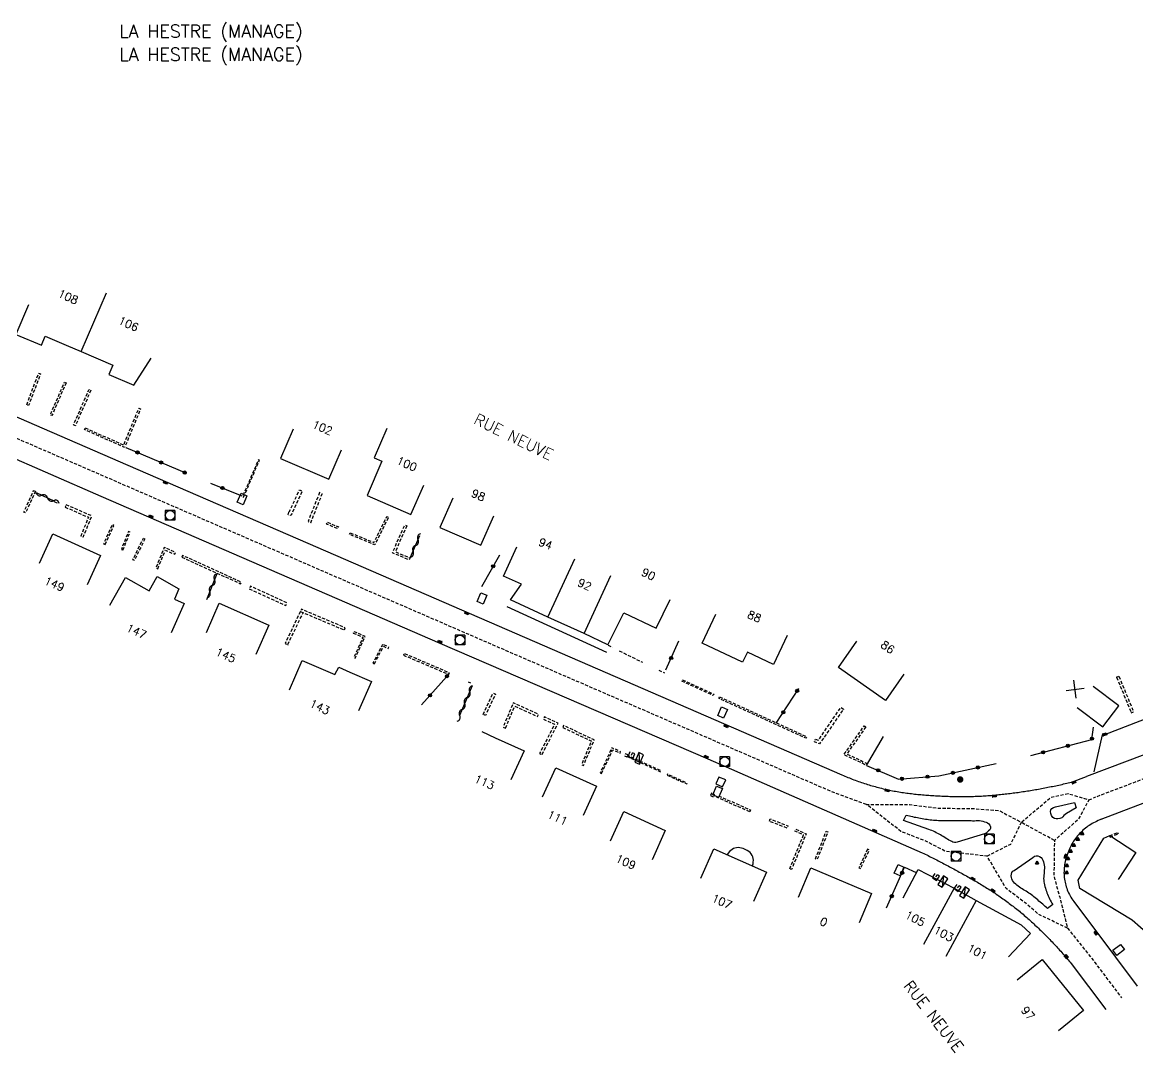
# Model space of a CAD drawing. Header units: millimetres. Extents: x 119599 to 140000, y 124063 to 129001.
# Drawn here: x 139496.2 to 139670.5, y 128592.2 to 128753.1 of the extents above; entities that cross this region are included whole.
import ezdxf
from ezdxf.enums import TextEntityAlignment as Align

# ---------------------------------------------------------------- set-up
doc = ezdxf.new("R2010")
doc.units = ezdxf.units.MM
doc.linetypes.add('DASHED', pattern=[0.75, 0.5, -0.25])
doc.layers.get('0').update_dxf_attribs({"linetype": 'CONTINUOUS'})
for name, color, linetype in [('W0001', 6, 'DASHED'), ('W0008', 7, 'CONTINUOUS'), ('W0017', 7, 'CONTINUOUS'), ('W0100', 7, 'CONTINUOUS'), ('W0112', 1, 'DASHED'), ('W0310', 3, 'CONTINUOUS'), ('W0322', 7, 'CONTINUOUS'), ('W0400', 7, 'CONTINUOUS'), ('W0420', 7, 'CONTINUOUS'), ('W0432', 7, 'CONTINUOUS'), ('W0851', 7, 'CONTINUOUS'), ('W0980', 7, 'CONTINUOUS'), ('W0989', 7, 'CONTINUOUS'), ('W0991', 7, 'CONTINUOUS'), ('W1102', 7, 'CONTINUOUS'), ('W1471', 7, 'CONTINUOUS'), ('W1473', 7, 'CONTINUOUS')]:
    doc.layers.add(name, color=color, linetype=linetype)
doc.styles.get("Standard").update_dxf_attribs({"font": 'romans.shx', "width": 0.85})

# ---------------------------------------------------------------- blocks, each defined once
blk = doc.blocks.new('t991o')
at = {"color": 0, "linetype": 'Continuous'}
for p, q in [((-1, 1), (1, -1)), ((-1, -1), (1, 1))]:
    blk.add_line(p, q, dxfattribs=at)
blk = doc.blocks.new('T400')
for p, q in [((-0.15, 0.3), (0.15, 0.3)), ((-0.15, -0.25), (-0.15, 0.3)), ((-0.15, 0.15), (0.15, 0.15)), ((-0.15, 0), (0.15, 0)), ((0.15, 0.3), (0.15, -0.25)), ((-0.15, -0.15), (0.15, -0.15)), ((-0.15, -0.25), (-0.15, -0.3)), ((-0.15, -0.3), (0.15, -0.3)), ((0.15, -0.3), (0.15, -0.25))]:
    blk.add_line(p, q)
blk = doc.blocks.new('T420')
for p, q in [((0.75, 0.75), (-0.75, 0.75)), ((-0.75, 0.75), (-0.75, -0.75)), ((0.75, 0.75), (0.75, -0.75)), ((0.75, -0.75), (-0.75, -0.75))]:
    blk.add_line(p, q)
blk.add_ellipse((0, 0), major_axis=(-0.53, 0.53), ratio=1, start_param=3.926991, end_param=10.210176)
blk = doc.blocks.new('T432')
at = {"flags": 128}
for points in [[(-0.4, 2.1), (-0.4, 1.3)], [(-0.39, 2.1), (0.41, 2.1)], [(0.8, 0.8), (-0.8, 0.8)], [(-0.8, 0.8), (-0.8, 0)], [(0.8, 0.8), (-0.8, 0)], [(-0.8, 0), (0.8, 0)], [(-0.4, 1.3), (0.4, 1.3)], [(0, 1.7), (0.4, 1.7)], [(0.4, 1.3), (0.4, 1.7)], [(0.8, 0), (0.8, 0.8)]]:
    blk.add_lwpolyline(points, dxfattribs=at)
blk = doc.blocks.new('T1471')
at = {"color": 0, "linetype": 'Continuous', "flags": 128}
blk.add_lwpolyline([(-0.75, -0.5), (-0.75, 0.5), (0.75, 0.5), (0.75, -0.5), (-0.75, -0.5)], dxfattribs=at)
blk = doc.blocks.new('T851')
for p, q in [((-0.25, -0.15), (0, 0.32)), ((0, 0.32), (0.25, -0.15)), ((-0.25, -0.15), (0.25, -0.15))]:
    blk.add_line(p, q)
for major_axis in [(-0.106, 0.106), (-0.0354, 0.0354), (-0.0236, 0.0236)]:
    blk.add_ellipse((0, 0), major_axis=major_axis, ratio=1, start_param=3.926991, end_param=10.210176)
blk = doc.blocks.new('t322o')
at = {"color": 0, "linetype": 'Continuous'}
for radius in [0.25, 0.15]:
    blk.add_circle((0, 0), radius, dxfattribs=at)
blk = doc.blocks.new('t310o')
at = {"color": 0, "linetype": 'Continuous'}
for centre, start, end in [((-0.5, 0.38), 216.8699, 323.1304), ((0.5, -0.37), 36.8699, 143.1303)]:
    blk.add_arc(centre, 0.625, start, end, dxfattribs=at)
blk = doc.blocks.new('T1473')
at = {"color": 0, "linetype": 'Continuous', "const_width": 0.5, "flags": 128}
blk.add_lwpolyline([(-0.25, 0, 1), (0.25, 0, 1)], format="xyb", close=True, dxfattribs=at)

msp = doc.modelspace()

# ---------------------------------------------------------------- linework, layer by layer
at = {"layer": 'W0001'}
msp.add_line((139688.42, 128641.39), (139663.67, 128631.96), dxfattribs=at)
at = {"layer": 'W0001', "flags": 128}
for points in [[(139244.94, 128682.98), (139265.49, 128688.56), (139302.8, 128699.36), (139343.16, 128711.04), (139366.21, 128717.68), (139375.33, 128719.56), (139382.97, 128720.63), (139390.64, 128721.23), (139400.05, 128721.19), (139405.41, 128720.74), (139414.08, 128719.59), (139420.06, 128718.51), (139428.53, 128715.9), (139437.88, 128713.01), (139490.72, 128690.14), (139553.33, 128663), (139571.78, 128655), (139588.89, 128647.6), (139601.6, 128642.1), (139622.8, 128632.9), (139628.16, 128630.94)], [(139657.49, 128625.3), (139652.32, 128628.13), (139656.94, 128632.05), (139659.63, 128632.64), (139662.88, 128631.65), (139661.21, 128628.55), (139659.63, 128627.2), (139657.49, 128625.3), (139657.45, 128622.33), (139657.41, 128619.72), (139658.33, 128616.45), (139659.54, 128611.62), (139655.08, 128613.72), (139653.06, 128615.44), (139649.98, 128617.8), (139646.97, 128622.85), (139640.49, 128623.59), (139637.51, 128625.15), (139633.49, 128626.73), (139628.16, 128630.94), (139634.86, 128630.91), (139639.43, 128630.35), (139644.8, 128630.29), (139648.87, 128629.99), (139652.32, 128628.13), (139650.63, 128624.7), (139646.97, 128622.85)], [(139662.88, 128631.65), (139663.67, 128631.96)], [(139659.54, 128611.62), (139663.76, 128606.32), (139667.99, 128600.72)]]:
    msp.add_lwpolyline(points, dxfattribs=at)
at = {"layer": 'W0008', "flags": 128}
for points in [[(139458.85, 128707.28), (139512.76, 128683.93), (139540.88, 128671.72), (139624.3, 128635.55), (139624.53, 128635.45), (139624.76, 128635.35), (139624.99, 128635.26), (139625.22, 128635.16), (139625.46, 128635.07), (139625.69, 128634.97), (139625.92, 128634.88), (139626.16, 128634.79), (139626.39, 128634.7), (139626.63, 128634.62), (139626.87, 128634.53), (139627.1, 128634.45), (139627.34, 128634.37), (139627.58, 128634.29), (139627.82, 128634.21), (139628.06, 128634.13), (139628.3, 128634.06), (139628.54, 128633.98), (139628.78, 128633.91), (139629.02, 128633.84), (139629.26, 128633.77), (139629.5, 128633.71), (139629.74, 128633.64), (139629.99, 128633.58), (139630.23, 128633.51), (139630.47, 128633.45), (139630.72, 128633.39), (139630.96, 128633.34), (139631.21, 128633.28), (139631.46, 128633.23), (139631.7, 128633.17), (139631.95, 128633.12), (139632.19, 128633.07), (139632.44, 128633.03), (139632.69, 128632.98), (139632.93, 128632.94), (139633.18, 128632.9), (139633.43, 128632.86), (139633.67, 128632.82), (139633.92, 128632.78), (139634.17, 128632.74), (139634.42, 128632.71), (139634.66, 128632.68), (139634.91, 128632.65), (139635.16, 128632.62), (139635.41, 128632.59), (139635.66, 128632.56), (139635.91, 128632.53), (139636.16, 128632.51), (139636.4, 128632.48), (139636.65, 128632.46), (139636.9, 128632.44), (139637.15, 128632.42), (139637.4, 128632.4), (139637.65, 128632.38), (139637.9, 128632.36), (139638.15, 128632.34), (139638.4, 128632.33), (139638.65, 128632.31), (139638.9, 128632.3), (139639.15, 128632.28), (139639.4, 128632.27), (139639.65, 128632.26), (139639.9, 128632.24), (139640.15, 128632.23), (139640.4, 128632.22), (139640.65, 128632.21), (139640.89, 128632.2), (139641.14, 128632.19), (139641.39, 128632.18), (139641.64, 128632.18), (139641.89, 128632.17), (139642.14, 128632.17), (139642.38, 128632.17), (139642.63, 128632.16), (139642.88, 128632.16), (139643.13, 128632.16), (139643.38, 128632.16), (139643.62, 128632.16), (139643.87, 128632.17), (139644.12, 128632.17), (139644.37, 128632.18), (139644.61, 128632.18), (139644.86, 128632.19), (139645.11, 128632.2), (139645.36, 128632.21), (139645.61, 128632.22), (139645.85, 128632.23), (139646.1, 128632.24), (139646.35, 128632.26), (139646.6, 128632.27), (139646.84, 128632.29), (139647.09, 128632.31), (139647.34, 128632.33), (139647.59, 128632.35), (139647.84, 128632.37), (139648.08, 128632.39), (139648.33, 128632.41), (139648.58, 128632.44), (139648.83, 128632.46), (139649.08, 128632.49), (139649.33, 128632.52), (139649.58, 128632.54), (139649.82, 128632.57), (139650.07, 128632.6), (139650.32, 128632.63), (139650.57, 128632.66), (139650.82, 128632.69), (139651.06, 128632.72), (139651.31, 128632.76), (139651.56, 128632.79), (139651.81, 128632.82), (139652.05, 128632.86), (139652.3, 128632.89), (139652.55, 128632.93), (139652.8, 128632.97), (139653.04, 128633), (139653.29, 128633.04), (139653.54, 128633.08), (139653.78, 128633.12), (139654.03, 128633.16), (139654.27, 128633.2), (139654.52, 128633.25), (139654.77, 128633.29), (139655.01, 128633.33), (139655.26, 128633.38), (139655.5, 128633.42), (139655.75, 128633.47), (139655.99, 128633.51), (139656.24, 128633.56), (139656.48, 128633.61), (139656.73, 128633.66), (139656.97, 128633.71), (139657.22, 128633.76), (139657.46, 128633.81), (139657.71, 128633.86), (139657.95, 128633.91), (139658.2, 128633.96), (139658.44, 128634.02), (139658.69, 128634.07), (139658.93, 128634.13), (139659.17, 128634.18), (139659.42, 128634.24), (139659.66, 128634.3), (139659.9, 128634.36), (139660.15, 128634.42), (139662.52, 128635.31)], [(139492.73, 128685.95), (139508.54, 128679.08), (139561.46, 128656.14), (139603.35, 128638.06), (139606.19, 128636.81), (139636.86, 128623.38), (139637.09, 128623.27), (139637.31, 128623.16), (139637.54, 128623.05), (139637.76, 128622.94), (139637.99, 128622.82), (139638.21, 128622.71), (139638.43, 128622.6), (139638.66, 128622.48), (139638.88, 128622.37), (139639.1, 128622.26), (139639.33, 128622.14), (139639.55, 128622.03), (139639.77, 128621.91), (139639.99, 128621.79), (139640.22, 128621.68), (139640.44, 128621.56), (139640.66, 128621.44), (139640.88, 128621.33), (139641.1, 128621.21), (139641.32, 128621.09), (139641.54, 128620.97), (139641.76, 128620.85), (139641.98, 128620.73), (139642.2, 128620.61), (139642.42, 128620.49), (139642.64, 128620.37), (139642.86, 128620.25), (139643.08, 128620.13), (139643.3, 128620.01), (139643.52, 128619.88), (139643.74, 128619.76), (139643.96, 128619.64), (139644.18, 128619.51), (139644.39, 128619.39), (139644.61, 128619.26), (139644.82, 128619.14), (139645.04, 128619.02), (139645.26, 128618.89), (139645.47, 128618.77), (139645.69, 128618.64), (139645.9, 128618.52), (139646.11, 128618.39), (139646.33, 128618.26), (139646.54, 128618.13), (139646.75, 128618.01), (139646.96, 128617.87), (139647.17, 128617.74), (139647.38, 128617.61), (139647.59, 128617.48), (139647.8, 128617.34), (139648.01, 128617.2), (139648.22, 128617.07), (139648.42, 128616.93), (139648.63, 128616.78), (139648.83, 128616.64), (139649.04, 128616.5), (139649.24, 128616.35), (139649.44, 128616.21), (139649.64, 128616.06), (139649.85, 128615.91), (139650.05, 128615.77), (139650.25, 128615.62), (139650.45, 128615.47), (139650.65, 128615.32), (139650.85, 128615.17), (139651.04, 128615.02), (139651.24, 128614.86), (139651.44, 128614.71), (139651.63, 128614.55), (139651.83, 128614.4), (139652.02, 128614.24), (139652.21, 128614.08), (139652.41, 128613.93), (139652.6, 128613.77), (139652.79, 128613.6), (139652.98, 128613.44), (139653.17, 128613.28), (139653.35, 128613.11), (139653.54, 128612.95), (139653.73, 128612.78), (139653.91, 128612.61), (139654.1, 128612.45), (139654.28, 128612.28), (139654.46, 128612.1), (139654.65, 128611.93), (139654.83, 128611.76), (139655.01, 128611.59), (139655.19, 128611.42), (139655.37, 128611.24), (139655.55, 128611.07), (139655.73, 128610.89), (139655.9, 128610.71), (139656.08, 128610.54), (139656.26, 128610.36), (139656.43, 128610.18), (139656.61, 128610), (139656.78, 128609.82), (139656.95, 128609.64), (139657.13, 128609.46), (139657.3, 128609.28), (139657.47, 128609.1), (139657.64, 128608.91), (139657.81, 128608.73), (139657.98, 128608.55), (139658.15, 128608.36), (139658.31, 128608.18), (139658.48, 128607.99), (139658.65, 128607.8), (139658.81, 128607.61), (139658.97, 128607.43), (139659.14, 128607.24), (139659.3, 128607.05), (139659.46, 128606.86), (139659.62, 128606.66), (139659.79, 128606.47), (139659.95, 128606.28), (139660.11, 128606.09), (139665.55, 128598.88)], [(139664.82, 128628.61), (139664.82, 128628.61), (139664.82, 128628.61), (139664.57, 128628.51), (139664.32, 128628.4), (139664.08, 128628.29), (139663.84, 128628.18), (139663.61, 128628.06), (139663.39, 128627.93), (139663.17, 128627.8), (139662.95, 128627.66), (139662.74, 128627.52), (139662.54, 128627.37), (139662.34, 128627.22), (139662.14, 128627.06), (139661.96, 128626.9), (139661.77, 128626.73), (139661.6, 128626.56), (139661.42, 128626.38), (139661.26, 128626.2), (139661.1, 128626.01), (139660.94, 128625.82), (139660.79, 128625.62), (139660.64, 128625.41), (139660.5, 128625.2), (139660.37, 128624.99), (139660.24, 128624.77), (139660.12, 128624.54), (139660, 128624.31), (139659.89, 128624.08), (139659.78, 128623.84), (139659.68, 128623.59), (139659.58, 128623.34), (139659.49, 128623.08), (139659.4, 128622.82), (139659.32, 128622.56), (139659.25, 128622.3), (139659.19, 128622.04), (139659.14, 128621.78), (139659.09, 128621.52), (139659.06, 128621.27), (139659.03, 128621.01), (139659.01, 128620.76), (139659, 128620.51), (139658.99, 128620.26), (139659, 128620.01), (139659.01, 128619.76), (139659.04, 128619.51), (139659.07, 128619.27), (139659.1, 128619.02), (139659.15, 128618.78), (139659.21, 128618.54), (139659.27, 128618.3), (139659.34, 128618.06), (139659.42, 128617.83), (139659.51, 128617.59), (139659.61, 128617.36), (139659.72, 128617.12), (139659.83, 128616.89), (139659.95, 128616.66), (139660.08, 128616.43), (139660.22, 128616.2), (139660.37, 128615.98), (139660.53, 128615.75), (139667.02, 128607.06), (139670.42, 128602.56)]]:
    msp.add_lwpolyline(points, dxfattribs=at)
at = {"layer": 'W0008'}
for points in [[(139663.73, 128636.01), (139665.01, 128641.78), (139665.35, 128641.88), (139680.34, 128647.64), (139694.8, 128653.11), (139702.28, 128655.9), (139706.62, 128652.26)], [(139664.82, 128628.61), (139687.02, 128637.12), (139713.72, 128647.26), (139718.3, 128648.94), (139721.13, 128649.79), (139722.26, 128650.06)], [(139674.78, 128639.94), (139662.52, 128635.31)]]:
    msp.add_lwpolyline(points, dxfattribs=at)
at = {"layer": 'W0008', "flags": 128}
for points in [[(139659.39, 128629.54), (139659.17, 128629.37), (139658.96, 128629.19), (139658.82, 128629), (139658.63, 128628.85), (139658.33, 128628.76), (139658.04, 128628.69), (139657.76, 128628.67), (139657.5, 128628.73), (139657.26, 128628.89), (139657.05, 128629.19), (139656.92, 128629.53), (139656.89, 128629.82), (139656.94, 128630.07), (139657.1, 128630.28), (139657.34, 128630.44), (139657.68, 128630.56), (139660.63, 128631.21), (139660.9, 128630.38)], [(139646.7, 128626.37), (139646.55, 128626.32), (139642.3, 128625.03), (139642.08, 128624.98), (139641.86, 128624.99), (139641.65, 128625.05), (139641.46, 128625.14), (139641.24, 128625.25), (139641.01, 128625.37), (139640.79, 128625.5), (139640.58, 128625.63), (139640.36, 128625.76), (139640.14, 128625.9), (139639.93, 128626.03), (139639.71, 128626.16), (139639.49, 128626.29), (139639.26, 128626.41), (139639.04, 128626.52), (139638.81, 128626.63), (139638.58, 128626.74), (139638.35, 128626.84), (139638.11, 128626.93), (139637.88, 128627.03), (139633.94, 128628.41), (139634.34, 128629.27), (139634.58, 128629.21), (139634.83, 128629.15), (139635.08, 128629.09), (139635.33, 128629.03), (139635.58, 128628.97), (139635.83, 128628.92), (139636.08, 128628.87), (139636.33, 128628.82), (139636.58, 128628.77), (139636.83, 128628.73), (139637.08, 128628.69), (139637.34, 128628.65), (139637.59, 128628.61), (139637.84, 128628.57), (139638.1, 128628.54), (139638.35, 128628.51), (139638.6, 128628.49), (139638.86, 128628.46), (139639.11, 128628.45), (139639.37, 128628.43), (139639.62, 128628.42), (139639.88, 128628.42), (139640.13, 128628.42), (139642.82, 128628.43), (139643.06, 128628.43), (139643.3, 128628.43), (139643.53, 128628.43), (139643.77, 128628.42), (139644.01, 128628.42), (139644.25, 128628.41), (139644.48, 128628.4), (139644.72, 128628.39), (139644.99, 128628.39), (139645.26, 128628.4), (139645.53, 128628.41), (139645.8, 128628.4), (139646.06, 128628.37), (139646.33, 128628.3), (139646.57, 128628.22), (139646.81, 128628.14), (139647.03, 128628.04), (139647.23, 128627.91), (139647.39, 128627.72), (139647.51, 128627.46), (139647.53, 128627.18), (139647.43, 128626.96), (139647.22, 128626.79), (139646.81, 128626.46)], [(139656.24, 128614.84), (139656.05, 128615.01), (139655.86, 128615.18), (139655.66, 128615.34), (139655.47, 128615.51), (139655.28, 128615.68), (139655.08, 128615.84), (139654.89, 128616.01), (139654.69, 128616.17), (139654.49, 128616.33), (139654.3, 128616.49), (139654.1, 128616.65), (139653.9, 128616.82), (139653.7, 128616.96), (139653.5, 128617.1), (139653.29, 128617.24), (139653.08, 128617.37), (139652.87, 128617.49), (139652.66, 128617.62), (139652.44, 128617.75), (139652.23, 128617.88), (139652.03, 128618.01), (139651.83, 128618.16), (139651.63, 128618.31), (139651.45, 128618.47), (139651.28, 128618.65), (139651.12, 128618.85), (139650.97, 128619.06), (139650.85, 128619.29), (139650.77, 128619.54), (139650.74, 128619.79), (139650.77, 128620.05), (139650.86, 128620.29), (139651.01, 128620.49), (139651.22, 128620.64), (139654.13, 128622.67), (139654.37, 128622.84), (139654.63, 128622.92), (139654.9, 128622.91), (139655.18, 128622.81), (139655.42, 128622.65), (139655.58, 128622.44), (139655.69, 128622.21), (139655.78, 128621.95), (139655.85, 128621.69), (139655.9, 128621.43), (139655.93, 128621.18), (139655.93, 128620.92), (139655.92, 128620.67), (139655.89, 128620.41), (139655.87, 128620.15), (139655.84, 128619.9), (139655.82, 128619.64), (139655.81, 128619.38), (139655.82, 128619.13), (139655.85, 128618.87), (139655.9, 128618.62), (139655.96, 128618.36), (139656.02, 128618.11), (139656.09, 128617.87), (139656.16, 128617.62), (139656.24, 128617.38), (139656.33, 128617.14), (139656.42, 128616.9), (139656.52, 128616.66), (139656.62, 128616.43), (139656.73, 128616.19), (139656.85, 128615.96), (139656.97, 128615.74), (139657.1, 128615.51), (139657.23, 128615.29), (139656.43, 128614.67)]]:
    msp.add_lwpolyline(points, close=True, dxfattribs=at)
at = {"layer": 'W0017', "flags": 128}
msp.add_lwpolyline([(139571.97, 128661.87), (139587.52, 128654.73)], dxfattribs=at)
at = {"layer": 'W0100', "flags": 128}
for points in [[(139497.21, 128708.95), (139495.24, 128704.35), (139499.23, 128702.64), (139499.84, 128704.05), (139503.08, 128702.66), (139505.45, 128701.65), (139510.37, 128699.54), (139509.75, 128698.1), (139513.67, 128696.41), (139516.36, 128700.63)], [(139538.58, 128689.57), (139536.6, 128684.98), (139544.14, 128681.73), (139546.12, 128686.32)], [(139553.19, 128689.65), (139551.21, 128685.05), (139552.41, 128684.54), (139550.12, 128679.19), (139556.96, 128676.21), (139558.96, 128680.8)], [(139563.5, 128678.79), (139561.5, 128674.21), (139567.9, 128671.42), (139569.9, 128676)], [(139498.95, 128668.63), (139501.03, 128673.18), (139508.45, 128669.79), (139506.37, 128665.25)], [(139587.72, 128655.87), (139584.01, 128657.61), (139578.37, 128660.2), (139572.52, 128662.91), (139574.22, 128665.35), (139571.45, 128666.59), (139573.49, 128671.15)], [(139509.92, 128662.05), (139512.38, 128666.4), (139516.06, 128664.31), (139517.32, 128666.52), (139520.71, 128664.6), (139520, 128663), (139521.52, 128662.32), (139519.48, 128657.76)], [(139587.74, 128655.85), (139590.22, 128660.87), (139595.28, 128658.44), (139597.44, 128662.95)], [(139525, 128657.78), (139527.03, 128662.35), (139534.75, 128658.91), (139532.71, 128654.34)], [(139615.72, 128657.34), (139613.61, 128652.8), (139609.54, 128654.7), (139608.79, 128653.15), (139602.48, 128656.13), (139604.62, 128660.65)], [(139633.99, 128651.27), (139631.12, 128647.18), (139623.75, 128652.34), (139626.61, 128656.44)], [(139537.99, 128648.85), (139539.99, 128653.43), (139545.07, 128651.21), (139545.7, 128652.39), (139547.41, 128651.61), (139550.78, 128650.12), (139548.76, 128645.54)], [(139568.02, 128642.3), (139570.13, 128641.35), (139574.63, 128639.33), (139572.58, 128634.77)], [(139577.52, 128632.11), (139579.59, 128636.66), (139585.95, 128633.77), (139583.87, 128629.22)], [(139588.13, 128625.25), (139590.2, 128629.81), (139596.7, 128626.85), (139594.63, 128622.3)], [(139676.84, 128613.2), (139673.55, 128609.43), (139669.63, 128612.85), (139661.48, 128617.82), (139661.19, 128619.11), (139665.19, 128625.69), (139666.16, 128626.06), (139670.2, 128623.41), (139667.45, 128619.23)], [(139610.32, 128621.31), (139610.41, 128621.63), (139610.45, 128621.94), (139610.46, 128622.22), (139610.44, 128622.49), (139610.37, 128622.74), (139610.27, 128622.98), (139610.13, 128623.2), (139609.95, 128623.4), (139609.73, 128623.59), (139609.47, 128623.76), (139609.18, 128623.91), (139608.89, 128624.03), (139608.61, 128624.12), (139608.34, 128624.17), (139608.08, 128624.19), (139607.83, 128624.17), (139607.59, 128624.11), (139607.36, 128624.03), (139607.14, 128623.9), (139606.93, 128623.75), (139606.73, 128623.56), (139606.55, 128623.33), (139606.37, 128623.07)], [(139602.24, 128619.43), (139604.27, 128624), (139612.51, 128620.33), (139610.48, 128615.77)], [(139617.49, 128616.45), (139619.45, 128621.05), (139628.93, 128617.02), (139626.98, 128612.42)], [(139633.89, 128616.35), (139636.21, 128620.78), (139641.81, 128617.84), (139645.28, 128615.95), (139652.29, 128612.15), (139653.74, 128610.8), (139650.33, 128607.14)], [(139651.7, 128603.55), (139655.59, 128606.7), (139662.02, 128598.73), (139658.13, 128595.59)]]:
    msp.add_lwpolyline(points, dxfattribs=at)
at = {"layer": 'W0100'}
msp.add_lwpolyline([(139661.06, 128646.07), (139665.04, 128643.04), (139667.54, 128646.32), (139663.57, 128649.35)], dxfattribs=at)
at = {"layer": 'W0100', "flags": 128}
msp.add_lwpolyline([(139605.09, 128635.21), (139604.6, 128634.15), (139605.66, 128633.66), (139606.14, 128634.75)], close=True, dxfattribs=at)
at = {"layer": 'W0112'}
for p, q in [((139667.22, 128650.79), (139669.51, 128645.23)), ((139669.51, 128645.23), (139669.86, 128645.4)), ((139666.12, 128626.04), (139666.18, 128625.83)), ((139666.18, 128625.83), (139667.43, 128626.33))]:
    msp.add_line(p, q, dxfattribs=at)
at = {"layer": 'W0112', "flags": 128}
for points in [[(139496.94, 128693.36), (139498.8, 128698.29), (139499.09, 128698.18), (139497.23, 128693.25)], [(139503.09, 128696.78), (139500.87, 128691.67), (139500.62, 128691.78), (139502.85, 128696.89)], [(139506.96, 128695.62), (139504.54, 128690.09), (139504.25, 128690.21), (139506.67, 128695.75)], [(139506.06, 128689.75), (139512.08, 128687.07), (139514.45, 128692.82), (139514.72, 128692.71), (139512.23, 128686.68), (139505.95, 128689.48)], [(139530.83, 128678.93), (139533.29, 128684.68), (139533.13, 128684.75), (139530.66, 128679)], [(139498.3, 128679.86), (139496.78, 128676.47), (139496.5, 128676.6), (139498.02, 128679.99)], [(139537.9, 128676.62), (139537.96, 128676.61), (139539.56, 128680.09), (139539.99, 128679.89), (139538.23, 128676.05), (139537.78, 128676.17)], [(139501.3, 128678.2), (139501.69, 128678.02), (139501.83, 128678.33), (139501.44, 128678.51)], [(139542.69, 128679.63), (139541.05, 128675.55), (139540.9, 128675.12), (139541.3, 128674.94), (139543.12, 128679.46)], [(139502.92, 128677.38), (139506.59, 128675.78), (139505.39, 128672.85), (139505.77, 128672.7), (139507.11, 128675.99), (139503.08, 128677.75)], [(139509.21, 128671.53), (139510.57, 128674.52), (139510.3, 128674.64), (139508.94, 128671.66)], [(139543.91, 128675), (139545.65, 128674.28), (139545.53, 128673.99), (139543.79, 128674.71)], [(139547.48, 128673.36), (139551.18, 128671.84), (139553.22, 128675.93), (139553.47, 128675.81), (139551.31, 128671.48), (139547.37, 128673.1)], [(139511.97, 128670.67), (139513.09, 128673.46), (139512.83, 128673.56), (139511.72, 128670.77)], [(139556.3, 128674.46), (139554.52, 128670.4), (139556.83, 128669.43), (139556.7, 128669.12), (139554.08, 128670.22), (139555.99, 128674.59)], [(139515.39, 128672.43), (139513.76, 128669.01), (139513.52, 128669.12), (139515.16, 128672.54)], [(139517.4, 128667.75), (139518.6, 128670.64), (139520.06, 128670.02), (139520.18, 128670.31), (139518.43, 128671.06), (139517.1, 128667.87)], [(139521.17, 128669.54), (139530.35, 128665.4), (139530.47, 128665.67), (139521.29, 128669.81)], [(139531.71, 128664.63), (139537.43, 128662.01), (139537.61, 128662.39), (139531.89, 128665.01)], [(139539.69, 128661.05), (139537.31, 128656.07), (139537.72, 128655.88), (139540.11, 128660.85)], [(139539.71, 128661.07), (139546.57, 128658.17), (139546.71, 128658.52), (139539.86, 128661.42)], [(139547.93, 128657.7), (139549.47, 128657.04), (139548.02, 128653.9), (139548.25, 128653.79), (139549.82, 128657.17), (139548.03, 128657.93)], [(139551.26, 128652.89), (139552.68, 128655.63), (139553.41, 128655.28), (139553.52, 128655.52), (139552.56, 128655.96), (139551.03, 128653.01)], [(139555.78, 128654.26), (139562.85, 128651.25), (139562.96, 128651.5), (139555.89, 128654.51)], [(139599.4, 128650.42), (139604.28, 128648.18), (139604.17, 128647.93), (139599.29, 128650.17)], [(139568.24, 128644.99), (139569.8, 128648.32), (139570.17, 128648.15), (139568.61, 128644.82)], [(139571.74, 128642.86), (139573.17, 128646.28), (139576.75, 128644.66), (139576.92, 128645.02), (139572.96, 128646.81), (139571.37, 128643.02)], [(139605.19, 128647.73), (139618.78, 128641.51), (139618.67, 128641.28), (139605.09, 128647.51)], [(139620.18, 128641.15), (139620.61, 128640.97), (139624.15, 128646.11), (139624.55, 128645.83), (139620.79, 128640.38), (139619.99, 128640.7)], [(139577.66, 128644.24), (139579.4, 128643.45), (139577.07, 128638.89), (139577.43, 128638.7), (139579.96, 128643.64), (139577.82, 128644.6)], [(139580.68, 128642.94), (139585.16, 128640.84), (139583.62, 128637.16), (139583.93, 128637.03), (139585.6, 128641.01), (139580.82, 128643.25)], [(139628.03, 128643.03), (139625.06, 128638.81), (139628.15, 128637.37), (139628.02, 128637.09), (139624.6, 128638.69), (139627.78, 128643.2)], [(139586.75, 128635.76), (139588.48, 128639.46), (139589.63, 128638.94), (139589.73, 128639.17), (139588.35, 128639.79), (139586.52, 128635.86)], [(139590.35, 128638.51), (139590.71, 128638.35), (139590.85, 128638.66), (139590.5, 128638.83)], [(139590.75, 128638.4), (139595.95, 128636.04), (139596.03, 128636.2), (139590.83, 128638.57)], [(139597, 128635.52), (139600.05, 128634.14), (139600.11, 128634.28), (139597.06, 128635.65)], [(139603.75, 128632.32), (139604.28, 128632.06), (139604.46, 128632.42), (139603.93, 128632.68)], [(139609.89, 128629.78), (139604.79, 128632.03), (139604.92, 128632.32), (139610.01, 128630.07)], [(139615.72, 128627.23), (139612.96, 128628.31), (139613.1, 128628.67), (139615.86, 128627.59)], [(139616.14, 128620.87), (139618.29, 128626.17), (139616.96, 128626.77), (139617.09, 128627.05), (139618.69, 128626.33), (139616.43, 128620.75)], [(139620.17, 128622.42), (139621.84, 128626.74), (139622.1, 128626.64), (139620.43, 128622.33)], [(139628.3, 128623.94), (139626.95, 128621.02), (139627.22, 128620.9), (139628.58, 128623.82)]]:
    msp.add_lwpolyline(points, close=True, dxfattribs=at)
for points in [[(139540.11, 128660.85), (139540.19, 128660.81)], [(139537.72, 128655.88), (139537.81, 128655.84)], [(139587.76, 128655.8), (139588.45, 128655.49)], [(139589.52, 128654.93), (139593.12, 128653.14)], [(139595.68, 128651.89), (139596.56, 128651.48)], [(139565.89, 128650.09), (139566.28, 128649.92)]]:
    msp.add_lwpolyline(points, dxfattribs=at)
at = {"layer": 'W0112'}
for points in [[(139667.22, 128650.79), (139667.57, 128650.95), (139669.86, 128645.4)], [(139666.12, 128626.04), (139667.36, 128626.54), (139667.43, 128626.33)]]:
    msp.add_lwpolyline(points, dxfattribs=at)
at = {"layer": 'W0310', "flags": 128}
for points in [[(139498.39, 128679.63), (139501.27, 128678.3)], [(139556.91, 128669.53), (139558.34, 128672.94)], [(139526.64, 128666.97), (139525, 128662.87)], [(139566.53, 128649.45), (139564.55, 128644.81)]]:
    msp.add_lwpolyline(points, dxfattribs=at)
at = {"layer": 'W0322', "flags": 128}
for points in [[(139512.42, 128686.7), (139521.91, 128682.65)], [(139525.65, 128681.09), (139530.57, 128679.13)], [(139570.8, 128669.87), (139567.99, 128664.94)], [(139596.8, 128651.98), (139598.83, 128656.46)], [(139558.62, 128646.48), (139562.98, 128651.39)], [(139614.05, 128643.64), (139617.54, 128649.04)], [(139628.13, 128637.04), (139630.81, 128641.56)], [(139653.79, 128638.57), (139663.34, 128641.09), (139663.61, 128643.02)], [(139628.13, 128637.04), (139633.15, 128634.89), (139639.44, 128635.4), (139648.39, 128637.32)], [(139631.27, 128614.78), (139634.09, 128621.12), (139635.89, 128620.32)]]:
    msp.add_lwpolyline(points, dxfattribs=at)
at = {"layer": 'W1102', "flags": 128}
for points in [[(139505.45, 128701.65), (139509.38, 128710.85)], [(139578.37, 128660.2), (139582.57, 128669.27)], [(139584.01, 128657.61), (139588.18, 128666.7)], [(139641.81, 128617.84), (139637.04, 128609.04)], [(139645.28, 128615.95), (139640.51, 128607.16)]]:
    msp.add_lwpolyline(points, dxfattribs=at)

# ---------------------------------------------------------------- block references
at = {"layer": 'W0310'}
for p, rotation in [((139499.29, 128679.21), 335.2997187792743), ((139501.11, 128678.37), 335.2997187792743), ((139558.07, 128672.29), 67.14526624906136), ((139557.3, 128670.45), 67.14526624906136), ((139526.27, 128666.04), 248.1925572694287), ((139525.53, 128664.18), 248.1925572694287), ((139566.14, 128648.53), 246.9550102295831), ((139565.35, 128646.69), 246.9550102295831), ((139564.57, 128644.85), 246.9550102295831)]:
    msp.add_blockref('t310o', p, dxfattribs=dict(at, rotation=rotation))
at = {"layer": 'W0322'}
for p, rotation in [((139514.26, 128685.91), 336.8840487107998), ((139517.94, 128684.34), 336.8840487107998), ((139521.62, 128682.77), 336.8840487107998), ((139527.51, 128680.35), 338.2516424937312), ((139569.81, 128668.13), 240.3215753625507), ((139597.62, 128653.8), 65.52650453142007), ((139562.6, 128650.97), 48.39512388091575), ((139617.31, 128648.68), 57.09334771471205), ((139559.95, 128647.97), 48.39512388091575), ((139615.14, 128645.32), 57.09334771471205), ((139659.59, 128640.1), 14.76751976890914), ((139663.36, 128641.21), 82.15824497318411), ((139655.73, 128639.08), 14.76751976890914), ((139629.97, 128636.26), 336.8183155315831), ((139645.53, 128636.71), 12.08928656621775), ((139633.68, 128634.94), 4.633491586130374), ((139637.67, 128635.26), 4.633491586130374), ((139641.62, 128635.87), 12.08928656621775), ((139633.71, 128620.26), 66.02090830439703), ((139632.08, 128616.61), 66.02090830439703)]:
    msp.add_blockref('t322o', p, dxfattribs=dict(at, rotation=rotation))
at = {"layer": 'W0400'}
for p, rotation in [((139518.58, 128681.21), 246.5265816962613), ((139516.35, 128675.9), 66.56299691187866), ((139565.69, 128660.8), 246.5592834049123), ((139561.5, 128656.34), 66.56299691546387), ((139606.19, 128643.17), 246.5592834030449), ((139665.35, 128641.88), 286.8830892663224), ((139603.1, 128638.35), 66.64737007224949), ((139660.53, 128634.39), 290.2879528383286), ((139631.35, 128633.13), 257.540717290929), ((139648.1, 128632.23), 275.4249947179078), ((139629.43, 128626.81), 66.3567359795223), ((139659.26, 128622.81), 163.3214155580739), ((139644.78, 128619.3), 60.17250791967027), ((139647.92, 128617.44), 56.6281165384078), ((139663.98, 128610.85), 216.7674451996691), ((139659.35, 128607.16), 40.62384325647403)]:
    msp.add_blockref('T400', p, dxfattribs=dict(at, rotation=rotation))
at = {"layer": 'W0420'}
for p in [(139519.34, 128676.09), (139564.62, 128656.62), (139605.98, 128637.6), (139647.33, 128625.53), (139642.11, 128622.84)]:
    msp.add_blockref('T420', p, dxfattribs=at)
at = {"layer": 'W0432'}
for p, rotation in [((139592.97, 128637.97), 66.64737007253557), ((139640.4, 128618.65), 55.9864878984821), ((139643.78, 128616.93), 55.65986951129479)]:
    msp.add_blockref('T432', p, dxfattribs=dict(at, rotation=rotation))
at = {"layer": 'W0851'}
for p in [(139661.84, 128626.37), (139660.52, 128624.56), (139661.15, 128625.49), (139659.62, 128622.46), (139660.04, 128623.64), (139654.78, 128621.83), (139659.41, 128620.32), (139659.46, 128621.38)]:
    msp.add_blockref('T851', p, dxfattribs=at)
at = {"layer": 'W0991', "rotation": 52.66030694683938}
msp.add_blockref('t991o', (139660.72, 128648.92), dxfattribs=at)
at = {"layer": 'W1471'}
for p, rotation in [((139530.58, 128678.64), 246.5265817007279), ((139568.07, 128663.11), 246.5592834054549), ((139605.66, 128645.29), 246.5592834048855), ((139604.87, 128632.92), 66.3567359776055), ((139633.22, 128620.67), 66.3567359778086), ((139667.53, 128608.21), 216.7674451997198)]:
    msp.add_blockref('T1471', p, dxfattribs=dict(at, rotation=rotation))
at = {"layer": 'W1473', "rotation": 359.7169672651153}
msp.add_blockref('T1473', (139642.78, 128634.83), dxfattribs=at)

# ---------------------------------------------------------------- texts
at = {"layer": 'W0980'}
for p in [(139525.72, 128751.57), (139525.73, 128747.94)]:
    msp.add_text('LA HESTRE (MANAGE)', height=2, dxfattribs=at).set_placement(p, align=Align.MIDDLE)
at = {"layer": 'W0989'}
for rotation, p in [(333.9837, (139573.02, 128688.35)), (308.0302, (139638.64, 128597.84))]:
    msp.add_text('RUE NEUVE', height=1.75, rotation=rotation, dxfattribs=at).set_placement(p, align=Align.MIDDLE)
at = {"layer": 'W0991'}
for s, rotation, p in [('108', 336.0719, (139503.42, 128710.21)), ('106', 335.6733, (139512.85, 128705.98)), ('102', 336.6541, (139543.14, 128689.78)), ('100', 336.4845, (139556.33, 128684.12)), ('98', 336.4374, (139567.5, 128679.23)), ('94', 339.9894, (139578.01, 128671.65)), ('90', 333.3126, (139594.08, 128666.88)), ('149', 335.7242, (139501.28, 128665.35)), ('92', 335.3808, (139584.11, 128665.27)), ('88', 337.1337, (139610.63, 128660.29)), ('147', 335.9822, (139514.1, 128657.97)), ('86', 324.9958, (139631.45, 128655.49)), ('145', 335.9607, (139528.04, 128654.23)), ('143', 334.9724, (139542.72, 128646.15)), ('113', 335.8057, (139568.46, 128634.43)), ('111', 335.5337, (139579.87, 128628.84)), ('109', 335.5497, (139590.55, 128621.95)), ('107', 336.0027, (139605.55, 128615.77)), ('105', 332.2602, (139635.75, 128613.11)), ('0', 336.9416, (139621.45, 128612.59)), ('103', 331.5388, (139640.21, 128610.74)), ('101', 331.5239, (139645.45, 128607.9)), ('97', 308.9517, (139653.36, 128598.31))]:
    msp.add_text(s, height=1.25, rotation=rotation, dxfattribs=at).set_placement(p, align=Align.MIDDLE)

doc.saveas('drawing.dxf')
